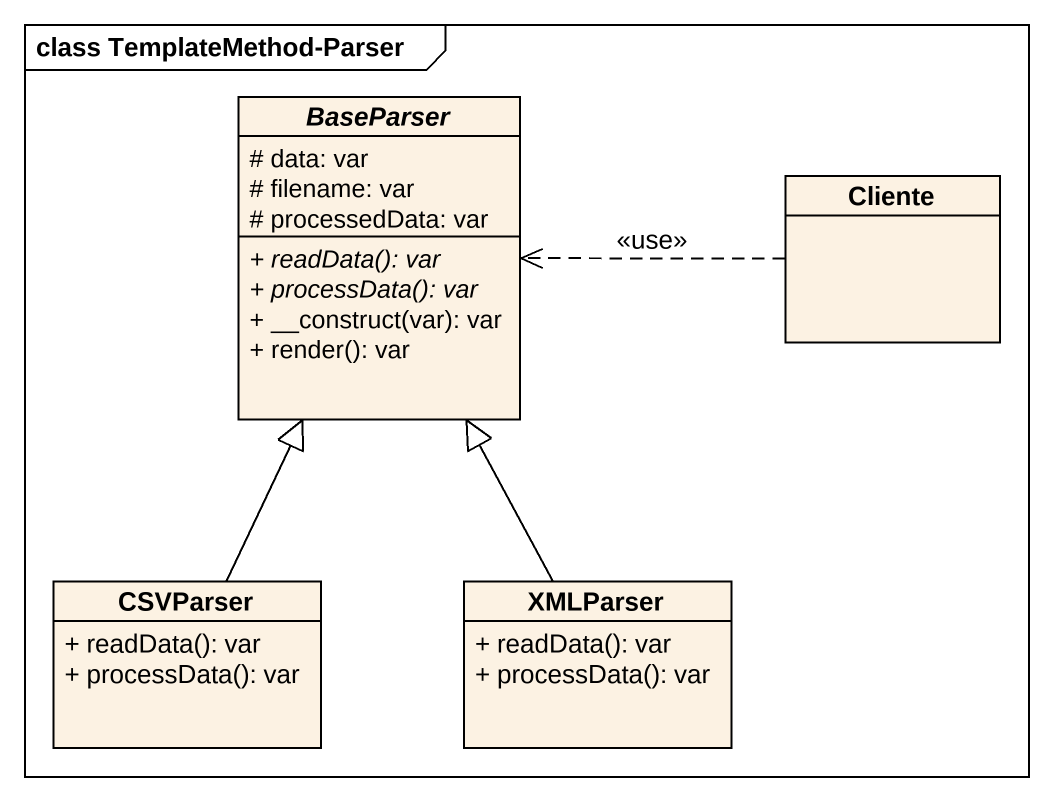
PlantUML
@startuml
mainframe class TemplateMethod-Parser
hide circle
hide empty members
skinparam classAttributeIconSize 0
abstract class BaseParser {
  # data: var
  # filename: var
  # processedData: var
  {abstract} + readData(): var
  {abstract} + processData(): var
  + __construct(var): var
  + render(): var
}
class Cliente
class CSVParser {
  + readData(): var
  + processData(): var
}
class XMLParser {
  + readData(): var
  + processData(): var
}
Cliente .left.> BaseParser : <<use>>
CSVParser -up-|> BaseParser
XMLParser -up-|> BaseParser
@enduml
